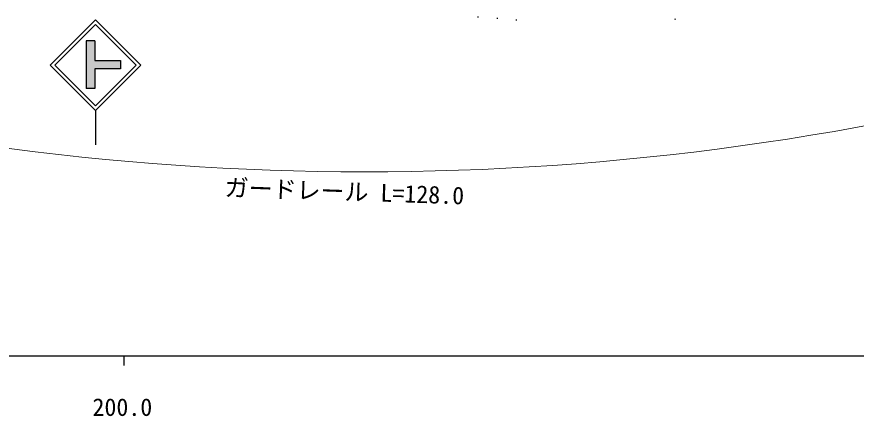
# Model space of a CAD drawing. Units: millimetres, scale not verified. Extents: x 40000 to 680000, y 20000 to 380000.
# Drawn here: x 256838 to 344345, y 198715 to 240370 of the extents above; entities that cross this region are included whole.
import ezdxf
from ezdxf.enums import TextEntityAlignment as Align

# ---------------------------------------------------------------- set-up
doc = ezdxf.new("R2010")
doc.units = ezdxf.units.MM
doc.header["$LTSCALE"] = 1000
for name, color, linetype, lineweight in [('M-BGD', 7, 'Continuous', 25), ('M-STR-HTXT', 7, 'Continuous', 13), ('M-STR-STRC', 7, 'Continuous', 25), ('M-TTL-BAND', 7, 'Continuous', 25)]:
    doc.layers.add(name, color=color, linetype=linetype, lineweight=lineweight)
doc.styles.add('ＭＳ ゴシック', font='')
doc.styles.get('ＭＳ ゴシック').set_extended_font_data('MS Gothic')

msp = doc.modelspace()

# ---------------------------------------------------------------- hatches: boundary and pattern name
at = {"layer": 'M-STR-STRC'}
msp.add_hatch(color=256, dxfattribs=at).paths.add_polyline_path([(267659, 234928), (267659, 235828), (264966, 235828), (264966, 237860), (264066, 237860), (264066, 232895), (264966, 232895), (264966, 234928)])

# ---------------------------------------------------------------- linework, layer by layer
at = {"layer": 'M-BGD'}
for p, q in [((304874, 240370), (304974, 240362)), ((306869, 240217), (306968, 240210)), ((308863, 240065), (308962, 240057)), ((325442, 240130), (325541, 240145))]:
    msp.add_line(p, q, dxfattribs=at)
at = {"layer": 'M-STR-HTXT'}
msp.add_arc((293179, 508903), 284704, 253.11865, 284.85837, dxfattribs=at)
at = {"layer": 'M-STR-STRC'}
for p, q in [((260311, 235322), (265048, 240060)), ((265048, 240060), (269786, 235322)), ((260806, 235322), (265048, 239565)), ((265048, 239565), (269291, 235322)), ((264066, 237860), (264066, 232895)), ((264966, 237860), (264066, 237860)), ((264966, 237860), (264966, 235828)), ((264966, 235828), (267659, 235828)), ((267659, 235828), (267659, 234928)), ((260311, 235322), (265048, 230584)), ((260806, 235322), (265048, 231079)), ((267659, 234928), (264966, 234928)), ((264966, 234928), (264966, 232895)), ((265048, 231079), (269291, 235322)), ((265048, 230584), (269786, 235322)), ((264966, 232895), (264066, 232895)), ((265048, 230584), (265048, 227029))]:
    msp.add_line(p, q, dxfattribs=at)
at = {"layer": 'M-TTL-BAND'}
for p, q in [((40000, 205000), (579000, 205000)), ((268000, 205000), (268000, 204000))]:
    msp.add_line(p, q, dxfattribs=at)

# ---------------------------------------------------------------- texts
at = {"layer": 'M-STR-HTXT', "style": 'ＭＳ ゴシック'}
msp.add_text('ガードレール L=128.0', height=1833, rotation=357.983, dxfattribs=at).set_placement((290943, 220685), align=Align.BOTTOM_CENTER)
at = {"layer": 'M-TTL-BAND', "style": 'ＭＳ ゴシック'}
msp.add_text('200.0', height=1833, dxfattribs=at).set_placement((267844, 198195), align=Align.BOTTOM_CENTER)

doc.saveas('drawing.dxf')
